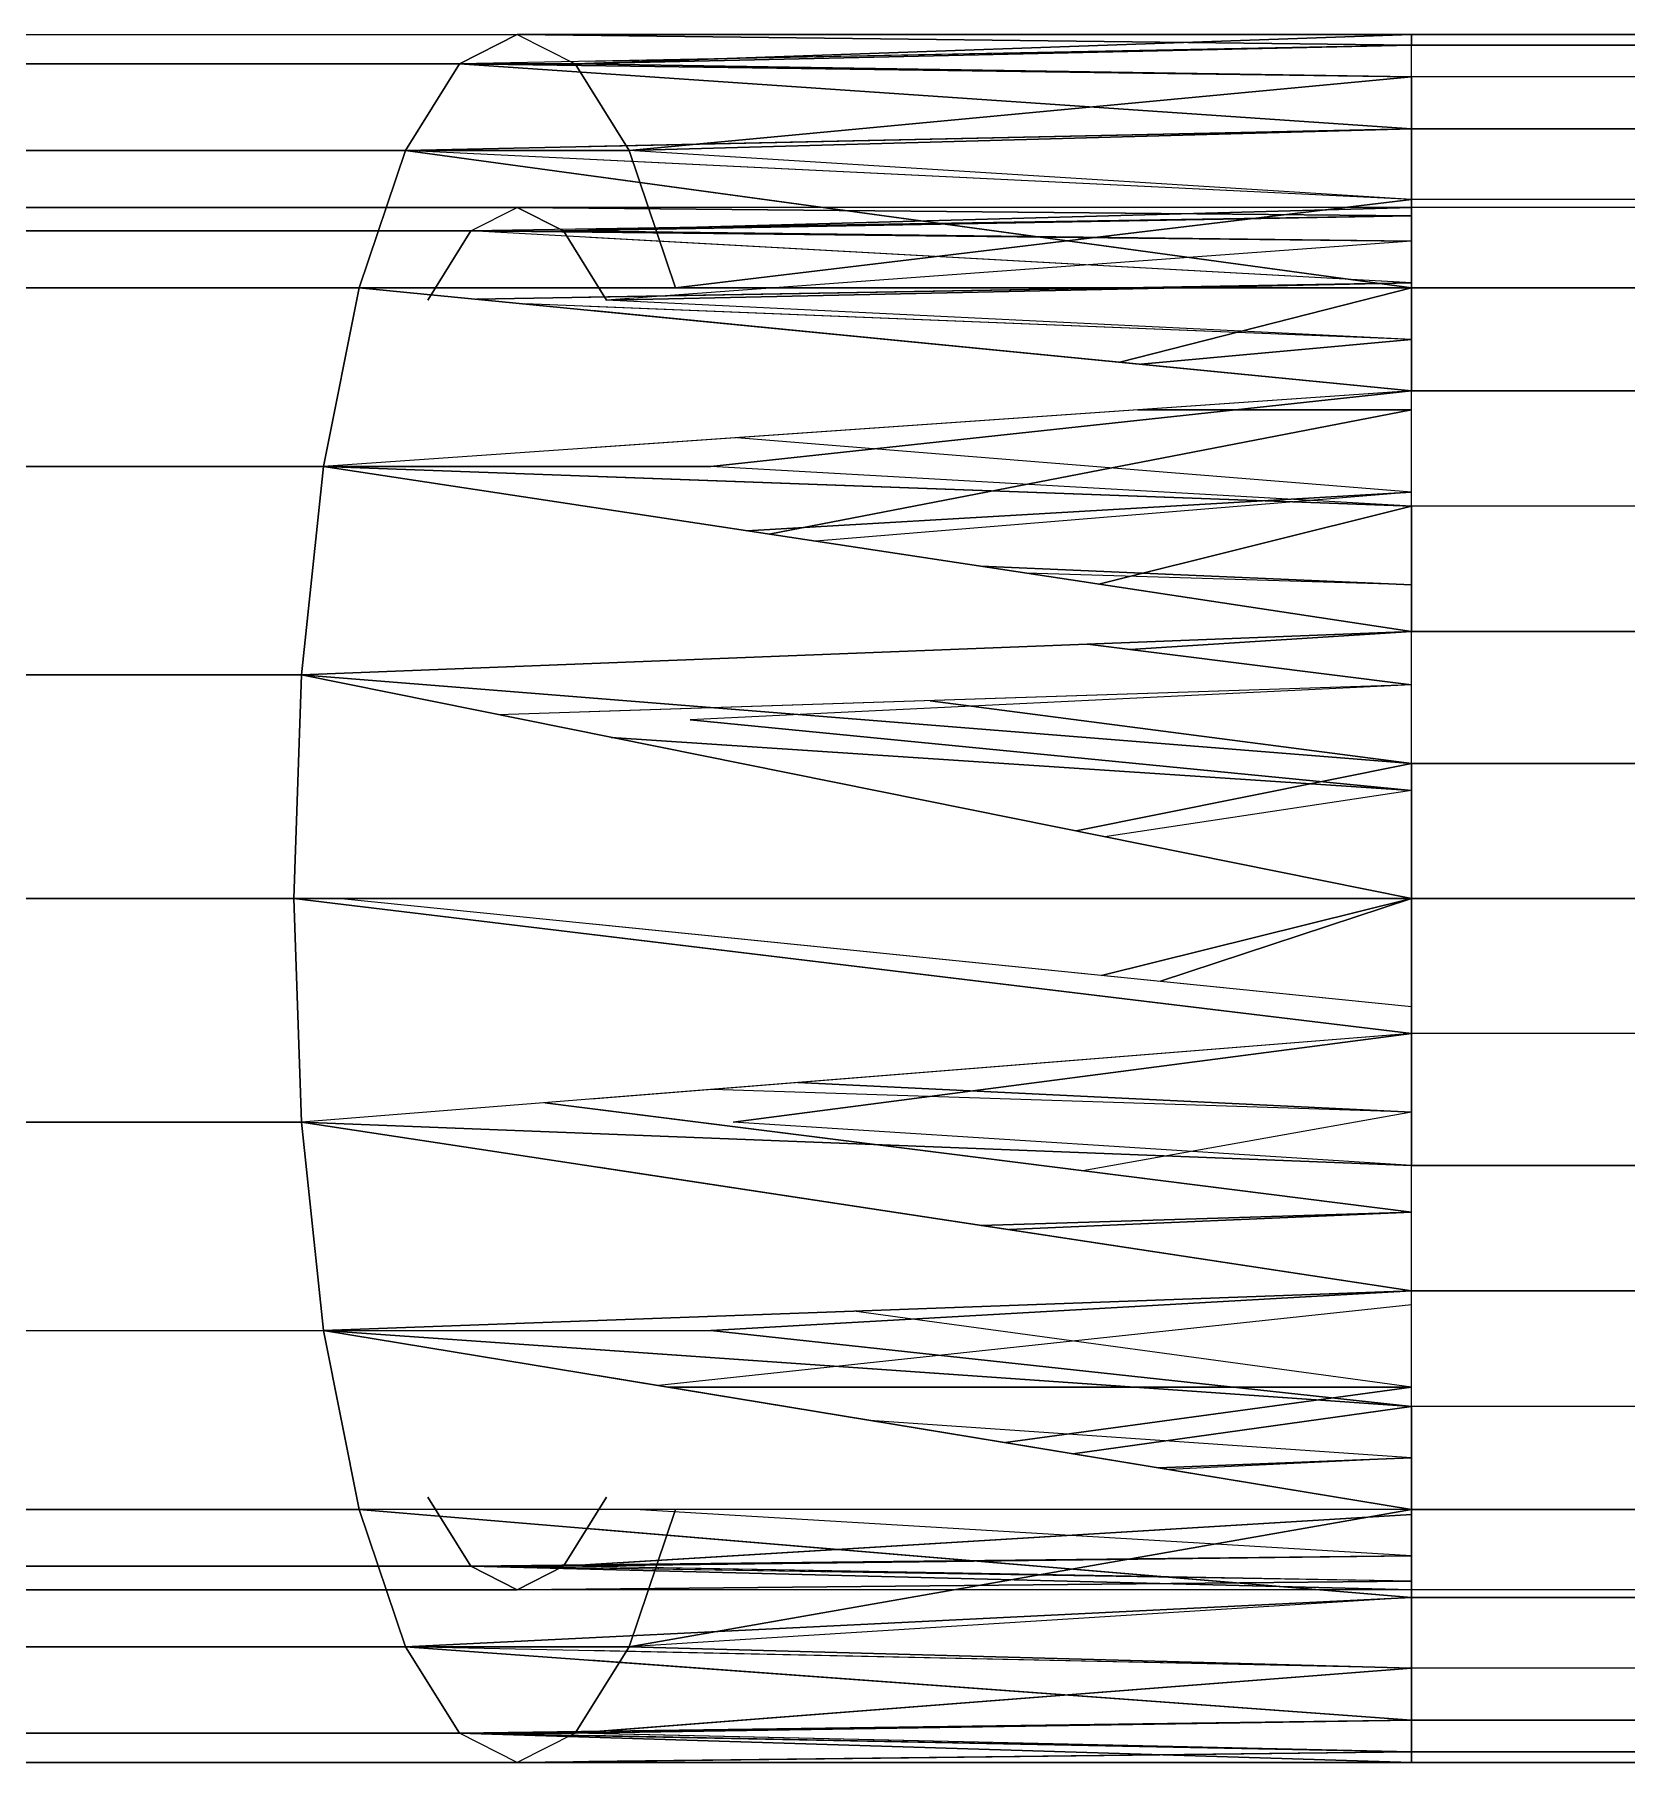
# Model space of a CAD drawing. Header units: centimetres. Extents: x -1762 to 3746, y -261 to 6534.
# Drawn here: x -1390.719 to -1389.798, y 5728.86 to 5729.86 of the extents above; entities that cross this region are included whole.
import ezdxf

# ---------------------------------------------------------------- set-up
doc = ezdxf.new("R2010")
doc.units = ezdxf.units.CM
doc.linetypes.add('Hidden', pattern=[0.714375, 0.47625, -0.238125])
doc.layers.add('A-DETL-HDLN', color=7, linetype='Hidden', lineweight=9)
doc.layers.add('G-IMPT', color=7, linetype='Continuous', lineweight=9, true_color=0x007f7f)

# ---------------------------------------------------------------- blocks, each defined once
blk = doc.blocks.new('EQ-05-007 - EQ-05-007_dwg_Agrupar_314-1548995-Planta bodega almacenamiento congelados')
at = {"layer": 'A-DETL-HDLN'}
for p, q in [((39.75, 99.0002), (55.75, 99.0002)), ((55.75, 99.0002), (56.2676, 99.0002)), ((55.75, 99.0002), (55.75, 98.994)), ((55.75, 99.0002), (56.3011, 98.9832)), ((55.75, 98.994), (56.2676, 99.0002)), ((55.75, 98.994), (55.75, 99.0002)), ((55.75, 98.994), (55.75, 99.0002)), ((56.2341, 98.9832), (56.2676, 99.0002)), ((56.75, 99.0002), (56.2676, 99.0002)), ((56.2676, 99.0002), (56.3011, 98.9832)), ((39.75, 98.994), (55.75, 98.994)), ((55.75, 98.994), (55.75, 98.9757)), ((55.75, 98.994), (56.3011, 98.9832)), ((55.75, 98.994), (56.2341, 98.9832)), ((55.75, 98.9757), (55.75, 98.994)), ((55.75, 98.994), (55.75, 98.9757)), ((55.75, 98.9757), (56.3011, 98.9832)), ((55.75, 98.9457), (56.2341, 98.9832)), ((55.75, 98.9757), (56.2341, 98.9832)), ((56.2029, 98.9332), (56.2341, 98.9832)), ((56.6853, 98.9832), (56.2341, 98.9832)), ((56.8147, 98.9832), (56.3011, 98.9832)), ((56.3011, 98.9832), (56.3323, 98.9332)), ((39.75, 98.9757), (55.75, 98.9757)), ((55.75, 98.9757), (55.75, 98.9457)), ((55.75, 98.9757), (56.3323, 98.9332)), ((39.75, 98.9457), (55.75, 98.9457)), ((55.75, 98.9457), (55.75, 98.9047)), ((55.75, 98.9457), (56.3323, 98.9332)), ((55.75, 98.9457), (56.2029, 98.9332)), ((55.75, 98.9047), (56.3323, 98.9332)), ((55.75, 98.8538), (56.2029, 98.9332)), ((55.75, 98.9047), (56.2029, 98.9332)), ((56.1761, 98.8538), (56.2029, 98.9332)), ((56.625, 98.9332), (56.2029, 98.9332)), ((56.875, 98.9332), (56.3323, 98.9332)), ((56.3323, 98.9332), (56.3591, 98.8538)), ((39.75, 98.9047), (55.75, 98.9047)), ((39.75, 98.9002), (55.75, 98.9002)), ((55.75, 98.9047), (55.75, 98.8538)), ((55.75, 98.9047), (56.3591, 98.8538)), ((55.75, 98.9002), (56.2676, 98.9002)), ((55.75, 98.9002), (56.2944, 98.8866)), ((55.75, 98.8953), (56.2676, 98.9002)), ((56.2408, 98.8866), (56.2676, 98.9002)), ((56.75, 98.9002), (56.2676, 98.9002)), ((56.2676, 98.9002), (56.2944, 98.8866)), ((55.75, 98.8953), (56.2944, 98.8866)), ((55.75, 98.8953), (56.2408, 98.8866)), ((55.75, 98.8806), (56.2944, 98.8866)), ((55.75, 98.8566), (56.2408, 98.8866)), ((55.75, 98.8806), (56.2408, 98.8866)), ((55.75, 98.8806), (56.1998, 98.8538)), ((56.2159, 98.8466), (56.2408, 98.8866)), ((56.6982, 98.8866), (56.2408, 98.8866)), ((56.8018, 98.8866), (56.2944, 98.8866)), ((56.2944, 98.8866), (56.3194, 98.8466)), ((39.75, 98.8538), (55.75, 98.8538)), ((55.75, 98.8538), (55.75, 98.7941)), ((55.75, 98.8538), (56.3591, 98.8538)), ((55.75, 98.8538), (56.3797, 98.7502)), ((56.9268, 98.8538), (56.3591, 98.8538)), ((56.3591, 98.8538), (56.3797, 98.7502)), ((55.75, 98.8238), (55.8903, 98.8307)), ((55.75, 98.8238), (55.8964, 98.8297)), ((55.75, 98.8238), (56.0637, 98.8022)), ((55.75, 98.7941), (55.946, 98.8215)), ((55.75, 98.783), (55.985, 98.8151)), ((39.75, 98.7941), (55.75, 98.7941)), ((55.75, 98.7941), (55.75, 98.7272)), ((55.75, 98.7941), (56.3797, 98.7502)), ((55.75, 98.7941), (56.1556, 98.7502)), ((55.75, 98.783), (56.18, 98.783)), ((55.75, 98.783), (56.0729, 98.739)), ((55.75, 98.783), (56.18, 98.783)), ((55.75, 98.7353), (56.1857, 98.7821)), ((55.75, 98.7272), (56.3797, 98.7502)), ((55.75, 98.7272), (56.1556, 98.7502)), ((56.3797, 98.7502), (56.1556, 98.7502)), ((56.9665, 98.7502), (56.3797, 98.7502)), ((56.3797, 98.7502), (56.3926, 98.6296)), ((39.75, 98.7272), (55.75, 98.7272)), ((55.75, 98.7272), (55.75, 98.6547)), ((55.75, 98.7272), (56.3926, 98.6296)), ((55.75, 98.6818), (55.983, 98.6918)), ((55.75, 98.6818), (55.9992, 98.6894)), ((55.75, 98.6818), (56.2517, 98.6184)), ((39.75, 98.6547), (55.75, 98.6547)), ((55.75, 98.6238), (55.9402, 98.6578)), ((55.75, 98.6547), (55.75, 98.5784)), ((55.75, 98.6547), (56.3926, 98.6296)), ((55.75, 98.6547), (56.1426, 98.6296)), ((55.75, 98.5784), (56.3926, 98.6296)), ((55.75, 98.5784), (56.1426, 98.6296)), ((55.75, 98.6238), (56.1547, 98.6107)), ((55.75, 98.6238), (56.1053, 98.6067)), ((56.9915, 98.6296), (56.3926, 98.6296)), ((56.3926, 98.6296), (56.397, 98.5002)), ((39.75, 98.5784), (55.75, 98.5784)), ((55.75, 98.5784), (55.75, 98.5002)), ((55.75, 98.5784), (56.397, 98.5002)), ((55.75, 98.5628), (56.3712, 98.5002)), ((55.75, 98.5002), (55.8954, 98.5481)), ((55.75, 98.5002), (55.9295, 98.5447)), ((39.75, 98.5002), (55.75, 98.5002)), ((55.75, 98.5002), (55.75, 98.422)), ((55.75, 98.5002), (56.397, 98.5002)), ((55.75, 98.5002), (56.3926, 98.3708)), ((56.397, 98.5002), (56.3926, 98.3708)), ((57, 98.5002), (56.397, 98.5002)), ((55.75, 98.4376), (55.9275, 98.4645)), ((55.75, 98.422), (55.9442, 98.4611)), ((55.75, 98.4376), (56.2133, 98.4069)), ((55.75, 98.4376), (56.1676, 98.3967)), ((39.75, 98.422), (55.75, 98.422)), ((55.75, 98.422), (55.75, 98.3457)), ((55.75, 98.422), (56.3926, 98.3708)), ((55.75, 98.422), (56.0287, 98.3857)), ((55.75, 98.3766), (56.1676, 98.3967)), ((55.75, 98.3766), (56.2785, 98.3938)), ((55.75, 98.3766), (55.9375, 98.353)), ((55.75, 98.3457), (56.3926, 98.3708)), ((56.3926, 98.3708), (56.3797, 98.2502)), ((56.3926, 98.3708), (56.9915, 98.3708)), ((55.75, 98.3457), (55.9129, 98.3561)), ((39.75, 98.3457), (55.75, 98.3457)), ((55.75, 98.3457), (55.75, 98.2732)), ((55.75, 98.3457), (56.3797, 98.2502)), ((55.75, 98.3186), (55.9732, 98.3118)), ((55.75, 98.3186), (55.9993, 98.3079)), ((55.75, 98.2732), (55.9311, 98.3182)), ((55.75, 98.2651), (56.0949, 98.2934)), ((55.75, 98.2174), (56.1218, 98.2893)), ((55.75, 98.2651), (56.1348, 98.2873)), ((39.75, 98.2732), (55.75, 98.2732)), ((55.75, 98.2732), (55.75, 98.2063)), ((55.75, 98.2732), (56.3797, 98.2502)), ((55.75, 98.2732), (56.1556, 98.2502)), ((55.75, 98.2651), (56.1406, 98.2335)), ((55.75, 98.2063), (56.3797, 98.2502)), ((55.75, 98.2063), (56.1556, 98.2502)), ((56.3797, 98.2502), (56.1556, 98.2502)), ((56.3797, 98.2502), (56.3591, 98.1467)), ((56.9665, 98.2502), (56.3797, 98.2502)), ((55.75, 98.2174), (55.9085, 98.2174)), ((55.75, 98.2174), (55.9085, 98.2174)), ((39.75, 98.2063), (55.75, 98.2063)), ((55.75, 98.2063), (55.75, 98.1467)), ((55.75, 98.2063), (56.3591, 98.1467)), ((55.75, 98.1766), (55.9067, 98.191)), ((55.75, 98.1467), (55.9189, 98.1898)), ((55.75, 98.1766), (56.2632, 98.156)), ((55.75, 98.1766), (56.2159, 98.1538)), ((55.75, 98.1198), (56.2159, 98.1538)), ((55.75, 98.1438), (56.2159, 98.1538)), ((55.75, 98.1438), (56.2913, 98.1533)), ((56.2408, 98.1138), (56.2159, 98.1538)), ((56.3194, 98.1538), (56.2944, 98.1138)), ((39.75, 98.1467), (55.75, 98.1467)), ((55.75, 98.1467), (55.75, 98.0957)), ((55.75, 98.1467), (56.3591, 98.1467)), ((55.75, 98.1467), (56.3323, 98.0672)), ((55.75, 98.0957), (56.1761, 98.1467)), ((55.75, 98.1467), (56.1761, 98.1467)), ((55.75, 98.1438), (56.2944, 98.1138)), ((56.2029, 98.0672), (56.1761, 98.1467)), ((56.3591, 98.1467), (56.1761, 98.1467)), ((56.3591, 98.1467), (56.3323, 98.0672)), ((56.9268, 98.1467), (56.3591, 98.1467)), ((55.75, 98.1198), (56.2944, 98.1138)), ((55.75, 98.1198), (56.2408, 98.1138)), ((55.75, 98.1051), (56.2944, 98.1138)), ((55.75, 98.1051), (56.2408, 98.1138)), ((55.75, 98.1002), (56.2408, 98.1138)), ((56.2676, 98.1002), (56.2408, 98.1138)), ((56.6982, 98.1138), (56.2408, 98.1138)), ((56.2944, 98.1138), (56.2676, 98.1002)), ((56.8018, 98.1138), (56.2944, 98.1138)), ((39.75, 98.1002), (55.75, 98.1002)), ((55.75, 98.1051), (56.2676, 98.1002)), ((55.75, 98.1002), (56.2676, 98.1002)), ((56.75, 98.1002), (56.2676, 98.1002)), ((39.75, 98.0957), (55.75, 98.0957)), ((55.75, 98.0957), (55.75, 98.0547)), ((55.75, 98.0957), (56.3323, 98.0672)), ((55.75, 98.0957), (56.2029, 98.0672)), ((55.75, 98.0547), (56.3323, 98.0672)), ((55.75, 98.0247), (56.2029, 98.0672)), ((55.75, 98.0547), (56.2029, 98.0672)), ((56.2341, 98.0172), (56.2029, 98.0672)), ((56.625, 98.0672), (56.2029, 98.0672)), ((56.3323, 98.0672), (56.3011, 98.0172)), ((56.875, 98.0672), (56.3323, 98.0672)), ((39.75, 98.0547), (55.75, 98.0547)), ((55.75, 98.0547), (55.75, 98.0247)), ((55.75, 98.0547), (56.3011, 98.0172)), ((39.75, 98.0247), (55.75, 98.0247)), ((55.75, 98.0247), (55.75, 98.0064)), ((55.75, 98.0247), (56.3011, 98.0172)), ((55.75, 98.0247), (56.2341, 98.0172)), ((55.75, 98.0247), (55.75, 98.0064)), ((55.75, 98.0247), (55.75, 98.0064)), ((55.75, 98.0064), (56.3011, 98.0172)), ((55.75, 98.0064), (56.2341, 98.0172)), ((55.75, 98.0002), (56.2341, 98.0172)), ((56.2676, 98.0002), (56.2341, 98.0172)), ((56.6853, 98.0172), (56.2341, 98.0172)), ((56.3011, 98.0172), (56.2676, 98.0002)), ((56.8147, 98.0172), (56.3011, 98.0172)), ((39.75, 98.0064), (55.75, 98.0064)), ((39.75, 98.0002), (55.75, 98.0002)), ((55.75, 98.0064), (55.75, 98.0002)), ((55.75, 98.0064), (56.2676, 98.0002)), ((55.75, 98.0002), (56.2676, 98.0002)), ((56.75, 98.0002), (56.2676, 98.0002))]:
    blk.add_line(p, q, dxfattribs=at)
at = {"layer": 'A-DETL-HDLN', "flags": 128}
blk.add_lwpolyline([(55.75, 98.0002), (55.75, 98.0064)], close=True, dxfattribs=at)
at = {"layer": 'G-IMPT'}
for p, q in [((39.75, 99.0002), (55.75, 99.0002)), ((55.75, 99.0002), (56.2676, 99.0002)), ((55.75, 99.0002), (55.75, 98.994)), ((55.75, 99.0002), (56.3011, 98.9832)), ((55.75, 98.994), (56.2676, 99.0002)), ((56.2341, 98.9832), (56.2676, 99.0002)), ((56.75, 99.0002), (56.2676, 99.0002)), ((56.2676, 99.0002), (56.3011, 98.9832)), ((39.75, 98.994), (55.75, 98.994)), ((55.75, 98.994), (55.75, 98.9757)), ((55.75, 98.994), (56.3011, 98.9832)), ((55.75, 98.994), (56.2341, 98.9832)), ((55.75, 98.9757), (56.3011, 98.9832)), ((55.75, 98.9457), (56.2341, 98.9832)), ((55.75, 98.9757), (56.2341, 98.9832)), ((56.2029, 98.9332), (56.2341, 98.9832)), ((56.6853, 98.9832), (56.2341, 98.9832)), ((56.8147, 98.9832), (56.3011, 98.9832)), ((56.3011, 98.9832), (56.3323, 98.9332)), ((39.75, 98.9757), (55.75, 98.9757)), ((55.75, 98.9757), (55.75, 98.9457)), ((55.75, 98.9757), (56.3323, 98.9332)), ((39.75, 98.9457), (55.75, 98.9457)), ((55.75, 98.9457), (55.75, 98.9047)), ((55.75, 98.9457), (56.3323, 98.9332)), ((55.75, 98.9457), (56.2029, 98.9332)), ((55.75, 98.9047), (56.3323, 98.9332)), ((55.75, 98.8538), (56.2029, 98.9332)), ((55.75, 98.9047), (56.2029, 98.9332)), ((56.1761, 98.8538), (56.2029, 98.9332)), ((56.625, 98.9332), (56.2029, 98.9332)), ((56.875, 98.9332), (56.3323, 98.9332)), ((56.3323, 98.9332), (56.3591, 98.8538)), ((39.75, 98.9047), (55.75, 98.9047)), ((39.75, 98.9002), (55.75, 98.9002)), ((55.75, 98.9047), (55.75, 98.8538)), ((55.75, 98.9047), (56.3591, 98.8538)), ((55.75, 98.9002), (56.2676, 98.9002)), ((55.75, 98.9002), (56.2944, 98.8866)), ((55.75, 98.8953), (56.2676, 98.9002)), ((56.2408, 98.8866), (56.2676, 98.9002)), ((56.75, 98.9002), (56.2676, 98.9002)), ((56.2676, 98.9002), (56.2944, 98.8866)), ((55.75, 98.8953), (56.2944, 98.8866)), ((55.75, 98.8953), (56.2408, 98.8866)), ((55.75, 98.8953), (56.2408, 98.8866)), ((55.75, 98.8953), (56.2944, 98.8866)), ((55.75, 98.8806), (56.2944, 98.8866)), ((55.75, 98.8566), (56.2408, 98.8866)), ((55.75, 98.8806), (56.2408, 98.8866)), ((55.75, 98.8806), (56.1998, 98.8538)), ((55.75, 98.8806), (56.1998, 98.8538)), ((56.2159, 98.8466), (56.2408, 98.8866)), ((56.6982, 98.8866), (56.2408, 98.8866)), ((56.8018, 98.8866), (56.2944, 98.8866)), ((56.2944, 98.8866), (56.3194, 98.8466)), ((39.75, 98.8538), (55.75, 98.8538)), ((55.75, 98.8538), (55.75, 98.7941)), ((55.75, 98.8538), (56.3591, 98.8538)), ((55.75, 98.8538), (56.3797, 98.7502)), ((56.9268, 98.8538), (56.3591, 98.8538)), ((56.3591, 98.8538), (56.3797, 98.7502)), ((55.75, 98.8238), (55.8903, 98.8307)), ((55.75, 98.8238), (55.8903, 98.8307)), ((55.75, 98.8238), (55.8903, 98.8307)), ((55.75, 98.8238), (55.8964, 98.8297)), ((55.75, 98.8238), (55.8964, 98.8297)), ((55.75, 98.8238), (56.0637, 98.8022)), ((55.75, 98.8238), (56.0637, 98.8022)), ((55.75, 98.7941), (55.946, 98.8215)), ((55.75, 98.783), (55.985, 98.8151)), ((55.985, 98.8151), (55.75, 98.783)), ((39.75, 98.7941), (55.75, 98.7941)), ((55.75, 98.7941), (55.75, 98.7272)), ((55.75, 98.7941), (56.3797, 98.7502)), ((55.75, 98.7941), (56.1556, 98.7502)), ((56.1556, 98.7502), (55.75, 98.7941)), ((55.75, 98.783), (56.18, 98.783)), ((55.75, 98.783), (56.0729, 98.739)), ((55.75, 98.783), (56.18, 98.783)), ((56.18, 98.783), (55.75, 98.783)), ((56.18, 98.783), (55.75, 98.783)), ((55.75, 98.783), (56.0729, 98.739)), ((55.75, 98.7353), (56.1857, 98.7821)), ((55.75, 98.7353), (56.1857, 98.7821)), ((55.75, 98.7353), (56.1857, 98.7821)), ((55.75, 98.7272), (56.3797, 98.7502)), ((55.75, 98.7272), (56.1556, 98.7502)), ((56.3797, 98.7502), (56.1556, 98.7502)), ((56.3797, 98.7502), (56.1556, 98.7502)), ((56.9665, 98.7502), (56.3797, 98.7502)), ((56.3797, 98.7502), (56.3926, 98.6296)), ((39.75, 98.7272), (55.75, 98.7272)), ((55.75, 98.7272), (55.75, 98.6547)), ((55.75, 98.7272), (56.3926, 98.6296)), ((55.75, 98.6818), (55.983, 98.6918)), ((55.75, 98.6818), (55.9992, 98.6894)), ((55.9992, 98.6894), (55.75, 98.6818)), ((55.75, 98.6818), (56.2517, 98.6184)), ((56.2517, 98.6184), (55.75, 98.6818)), ((39.75, 98.6547), (55.75, 98.6547)), ((55.75, 98.6238), (55.9402, 98.6578)), ((55.75, 98.6238), (55.9402, 98.6578)), ((55.75, 98.6547), (55.75, 98.5784)), ((55.75, 98.6547), (56.3926, 98.6296)), ((55.75, 98.6547), (56.1426, 98.6296)), ((55.75, 98.6547), (56.1426, 98.6296)), ((55.75, 98.5784), (56.3926, 98.6296)), ((55.75, 98.5784), (56.1426, 98.6296)), ((55.75, 98.5784), (56.1426, 98.6296)), ((55.75, 98.6238), (56.1547, 98.6107)), ((55.75, 98.6238), (56.1053, 98.6067)), ((55.75, 98.6238), (56.1547, 98.6107)), ((55.75, 98.6238), (56.1547, 98.6107)), ((55.75, 98.6238), (56.1053, 98.6067)), ((56.9915, 98.6296), (56.3926, 98.6296)), ((56.3926, 98.6296), (56.397, 98.5002)), ((56.397, 98.5002), (56.3926, 98.6296)), ((56.3926, 98.6296), (56.397, 98.5002)), ((39.75, 98.5784), (55.75, 98.5784)), ((55.75, 98.5784), (55.75, 98.5002)), ((55.75, 98.5784), (56.397, 98.5002)), ((55.75, 98.5628), (56.3712, 98.5002)), ((55.75, 98.5628), (56.3712, 98.5002)), ((55.75, 98.5628), (56.3712, 98.5002)), ((55.75, 98.5002), (55.8954, 98.5481)), ((55.8954, 98.5481), (55.75, 98.5002)), ((55.8954, 98.5481), (55.75, 98.5002)), ((55.75, 98.5002), (55.9295, 98.5447)), ((55.9295, 98.5447), (55.75, 98.5002)), ((55.9295, 98.5447), (55.75, 98.5002)), ((39.75, 98.5002), (55.75, 98.5002)), ((55.75, 98.5002), (55.75, 98.422)), ((55.75, 98.5002), (56.397, 98.5002)), ((55.75, 98.5002), (56.3926, 98.3708)), ((56.397, 98.5002), (56.3926, 98.3708)), ((57, 98.5002), (56.397, 98.5002)), ((55.75, 98.4376), (55.9275, 98.4645)), ((55.75, 98.4376), (55.9275, 98.4645)), ((55.75, 98.422), (55.9442, 98.4611)), ((55.75, 98.4376), (56.2133, 98.4069)), ((55.75, 98.4376), (56.1676, 98.3967)), ((56.2133, 98.4069), (55.75, 98.4376)), ((56.2133, 98.4069), (55.75, 98.4376)), ((56.1676, 98.3967), (55.75, 98.4376)), ((39.75, 98.422), (55.75, 98.422)), ((55.75, 98.422), (55.75, 98.3457)), ((55.75, 98.422), (56.3926, 98.3708)), ((55.75, 98.422), (56.0287, 98.3857)), ((56.0286, 98.3857), (55.75, 98.422)), ((56.0286, 98.3857), (55.75, 98.422)), ((55.75, 98.3766), (56.1676, 98.3967)), ((55.75, 98.3766), (56.1676, 98.3967)), ((55.75, 98.3766), (56.2785, 98.3938)), ((55.75, 98.3766), (56.2785, 98.3938)), ((55.75, 98.3766), (55.9375, 98.353)), ((55.9375, 98.353), (55.75, 98.3766)), ((55.75, 98.3457), (56.3926, 98.3708)), ((56.3926, 98.3708), (56.3797, 98.2502)), ((56.3926, 98.3708), (56.9915, 98.3708)), ((56.9915, 98.3708), (56.3926, 98.3708)), ((55.75, 98.3457), (55.9129, 98.3561)), ((55.9129, 98.3561), (55.75, 98.3457)), ((55.75, 98.3457), (55.9129, 98.3561)), ((39.75, 98.3457), (55.75, 98.3457)), ((55.75, 98.3457), (55.75, 98.2732)), ((55.75, 98.3457), (56.3797, 98.2502)), ((55.75, 98.3186), (55.9732, 98.3118)), ((55.75, 98.3186), (55.9993, 98.3079)), ((55.75, 98.3186), (55.9732, 98.3118)), ((55.75, 98.3186), (55.9732, 98.3118)), ((55.9993, 98.3079), (55.75, 98.3186)), ((55.75, 98.3186), (55.9993, 98.3079)), ((55.75, 98.2732), (55.9311, 98.3182)), ((55.75, 98.2732), (55.9311, 98.3182)), ((55.75, 98.2651), (56.0949, 98.2934)), ((55.75, 98.2651), (56.0949, 98.2934)), ((55.75, 98.2651), (56.0949, 98.2934)), ((55.75, 98.2174), (56.1218, 98.2893)), ((56.1218, 98.2893), (55.75, 98.2174)), ((55.75, 98.2651), (56.1348, 98.2873)), ((56.1348, 98.2873), (55.75, 98.2651)), ((39.75, 98.2732), (55.75, 98.2732)), ((55.75, 98.2732), (55.75, 98.2063)), ((55.75, 98.2732), (56.3797, 98.2502)), ((55.75, 98.2732), (56.1556, 98.2502)), ((55.75, 98.2651), (56.1406, 98.2335)), ((55.75, 98.2651), (56.1406, 98.2335)), ((55.75, 98.2063), (56.3797, 98.2502)), ((55.75, 98.2063), (56.1556, 98.2502)), ((56.1556, 98.2502), (55.75, 98.2063)), ((56.3797, 98.2502), (56.1556, 98.2502)), ((56.3797, 98.2502), (56.1556, 98.2502)), ((56.1556, 98.2502), (56.3797, 98.2502)), ((56.3797, 98.2502), (56.3591, 98.1467)), ((56.9665, 98.2502), (56.3797, 98.2502)), ((55.75, 98.2174), (55.9085, 98.2174)), ((55.75, 98.2174), (55.9085, 98.2174)), ((55.75, 98.2174), (55.9085, 98.2174)), ((55.9085, 98.2174), (55.75, 98.2174)), ((55.75, 98.2174), (55.9085, 98.2174)), ((39.75, 98.2063), (55.75, 98.2063)), ((55.75, 98.2063), (55.75, 98.1467)), ((55.75, 98.2063), (56.3591, 98.1467)), ((55.75, 98.1766), (55.9067, 98.191)), ((55.9067, 98.191), (55.75, 98.1766)), ((55.75, 98.1467), (55.9189, 98.1898)), ((55.75, 98.1467), (55.9189, 98.1898)), ((55.75, 98.1766), (56.2632, 98.156)), ((55.75, 98.1766), (56.2159, 98.1538)), ((55.75, 98.1766), (56.2159, 98.1538)), ((55.75, 98.1766), (56.2633, 98.156)), ((55.75, 98.1766), (56.2633, 98.156)), ((55.75, 98.1198), (56.2159, 98.1538)), ((55.75, 98.1438), (56.2159, 98.1538)), ((56.2159, 98.1538), (55.75, 98.1438)), ((55.75, 98.1438), (56.2913, 98.1533)), ((56.2913, 98.1533), (55.75, 98.1438)), ((56.2408, 98.1138), (56.2159, 98.1538)), ((56.3194, 98.1538), (56.2944, 98.1138)), ((39.75, 98.1467), (55.75, 98.1467)), ((55.75, 98.1467), (55.75, 98.0957)), ((55.75, 98.1467), (56.3591, 98.1467)), ((55.75, 98.1467), (56.3323, 98.0672)), ((55.75, 98.0957), (56.1761, 98.1467)), ((55.75, 98.1467), (56.1761, 98.1467)), ((55.75, 98.1438), (56.2944, 98.1138)), ((56.2029, 98.0672), (56.1761, 98.1467)), ((56.3591, 98.1467), (56.1761, 98.1467)), ((56.1761, 98.1467), (56.3591, 98.1467)), ((56.3591, 98.1467), (56.3323, 98.0672)), ((56.9268, 98.1467), (56.3591, 98.1467)), ((55.75, 98.1198), (56.2944, 98.1138)), ((55.75, 98.1198), (56.2408, 98.1138)), ((55.75, 98.1051), (56.2944, 98.1138)), ((55.75, 98.1051), (56.2408, 98.1138)), ((55.75, 98.1002), (56.2408, 98.1138)), ((56.2408, 98.1138), (55.75, 98.1051)), ((56.2676, 98.1002), (56.2408, 98.1138)), ((56.6982, 98.1138), (56.2408, 98.1138)), ((56.2944, 98.1138), (56.2676, 98.1002)), ((56.8018, 98.1138), (56.2944, 98.1138)), ((39.75, 98.1002), (55.75, 98.1002)), ((55.75, 98.1051), (56.2676, 98.1002)), ((55.75, 98.1002), (56.2676, 98.1002)), ((56.75, 98.1002), (56.2676, 98.1002)), ((39.75, 98.0957), (55.75, 98.0957)), ((55.75, 98.0957), (55.75, 98.0547)), ((55.75, 98.0957), (56.3323, 98.0672)), ((55.75, 98.0957), (56.2029, 98.0672)), ((55.75, 98.0547), (56.3323, 98.0672)), ((55.75, 98.0247), (56.2029, 98.0672)), ((55.75, 98.0547), (56.2029, 98.0672)), ((56.2341, 98.0172), (56.2029, 98.0672)), ((56.625, 98.0672), (56.2029, 98.0672)), ((56.3323, 98.0672), (56.3011, 98.0172)), ((56.875, 98.0672), (56.3323, 98.0672)), ((39.75, 98.0547), (55.75, 98.0547)), ((55.75, 98.0547), (55.75, 98.0247)), ((55.75, 98.0547), (56.3011, 98.0172)), ((39.75, 98.0247), (55.75, 98.0247)), ((55.75, 98.0247), (55.75, 98.0064)), ((55.75, 98.0247), (56.3011, 98.0172)), ((55.75, 98.0247), (56.2341, 98.0172)), ((55.75, 98.0064), (56.3011, 98.0172)), ((55.75, 98.0064), (56.2341, 98.0172)), ((55.75, 98.0002), (56.2341, 98.0172)), ((56.2676, 98.0002), (56.2341, 98.0172)), ((56.6853, 98.0172), (56.2341, 98.0172)), ((56.3011, 98.0172), (56.2676, 98.0002)), ((56.8147, 98.0172), (56.3011, 98.0172)), ((39.75, 98.0064), (55.75, 98.0064)), ((39.75, 98.0002), (55.75, 98.0002)), ((55.75, 98.0002), (39.75, 98.0002)), ((55.75, 98.0064), (55.75, 98.0002)), ((55.75, 98.0064), (56.2676, 98.0002)), ((55.75, 98.0002), (56.2676, 98.0002)), ((56.75, 98.0002), (56.2676, 98.0002))]:
    blk.add_line(p, q, dxfattribs=at)
at = {"layer": 'G-IMPT', "flags": 128}
for points in [[(55.75, 98.7941), (55.75, 98.7272), (39.75, 98.7272), (39.75, 98.6547), (39.1074, 98.6296), (39.75, 98.7272), (39.1203, 98.7502), (39.1409, 98.8538), (38.5732, 98.8538), (38.625, 98.9332), (38.159, 98.9332), (38.2443, 98.9832), (37.9059, 98.9832), (38.0179, 99.0002), (37.8181, 99.0002), (37.6931, 98.9832), (37.9059, 98.9832), (37.8014, 98.9332), (38.159, 98.9332), (38.0858, 98.8538), (38.5732, 98.8538), (38.5335, 98.7502)], [(37.8282, 98.994), (37.9045, 98.9757), (37.977, 98.9457), (37.9431, 98.9832), (37.977, 98.9457), (38.0596, 98.9332), (37.9431, 98.9832), (37.8181, 99.0002), (38.0179, 99.0002), (37.9059, 98.9832), (38.2443, 98.9832), (38.159, 98.9332), (38.625, 98.9332), (38.5732, 98.8538), (39.1409, 98.8538), (39.75, 98.7941), (39.1409, 98.8538), (39.1203, 98.7502), (39.75, 98.7941), (55.75, 98.7941), (55.75, 98.8538), (55.75, 98.9047)], [(56.3591, 98.8538), (56.3323, 98.9332), (56.3011, 98.9832), (55.75, 98.9757), (56.3323, 98.9332), (55.75, 98.9757), (55.75, 98.9457), (55.75, 98.9047), (39.75, 98.9047)], [(39.75, 98.9457), (55.75, 98.9457), (55.75, 98.9757), (56.3011, 98.9832), (55.75, 98.994), (55.75, 99.0002), (56.3011, 98.9832), (55.75, 99.0002), (56.2676, 99.0002), (56.3011, 98.9832), (55.75, 98.994), (55.75, 98.9757), (39.75, 98.9757)], [(39.75, 98.9457), (55.75, 98.9457), (56.3323, 98.9332), (56.875, 98.9332), (56.9268, 98.8538)], [(39.75, 98.9757), (55.75, 98.9757), (55.75, 98.994), (39.75, 98.994)], [(39.75, 99.0002), (55.75, 99.0002), (39.75, 99.0002)], [(39.75, 99.0002), (39.75, 98.994), (39.1989, 98.9832), (39.75, 98.9757), (39.75, 98.994), (55.75, 98.994), (55.75, 99.0002)], [(55.75, 98.994), (56.2341, 98.9832), (56.2676, 99.0002), (55.75, 98.994), (56.2676, 99.0002), (55.75, 99.0002)], [(55.75, 98.9457), (56.2341, 98.9832), (55.75, 98.9457), (56.2029, 98.9332), (56.2341, 98.9832), (56.2676, 99.0002), (56.75, 99.0002), (56.8147, 98.9832), (57.2557, 98.9832), (57.341, 98.9332), (57.6986, 98.9332), (57.7882, 98.8538), (58.0234, 98.8538), (58.1036, 98.8538), (58.0439, 98.9047), (57.9233, 98.9332), (58.0234, 98.8538), (58.1036, 98.8538), (57.9233, 98.9332), (58.1036, 98.8538), (58.0439, 98.9047)], [(55.75, 98.9757), (56.2341, 98.9832), (56.6853, 98.9832)], [(56.75, 99.0002), (56.2676, 99.0002), (56.3011, 98.9832), (56.8147, 98.9832)], [(57.75, 99.0002), (57.8282, 98.994), (57.9045, 98.9757), (57.977, 98.9457), (57.9233, 98.9332), (57.9045, 98.9757), (57.9233, 98.9332), (57.8069, 98.9832), (57.5941, 98.9832), (57.4821, 99.0002), (57.1642, 99.0002), (57.0727, 98.9832), (56.6853, 98.9832), (56.625, 98.9332), (56.2029, 98.9332), (56.1761, 98.8538)], [(58.0439, 98.9047), (57.9233, 98.9332), (57.6986, 98.9332), (57.5941, 98.9832), (57.2557, 98.9832), (57.1642, 99.0002), (56.75, 99.0002), (56.6853, 98.9832), (56.2341, 98.9832), (56.2029, 98.9332), (56.625, 98.9332), (56.6853, 98.9832), (57.0727, 98.9832), (57.1642, 99.0002), (57.4821, 99.0002), (57.5941, 98.9832), (57.8069, 98.9832), (57.9233, 98.9332), (57.977, 98.9457)], [(55.75, 98.994), (56.2341, 98.9832), (55.75, 98.9757)], [(56.3926, 98.6296), (56.3797, 98.7502), (55.75, 98.7272), (56.3926, 98.6296), (55.75, 98.7272), (55.75, 98.6547), (39.75, 98.6547), (39.75, 98.5784), (39.1074, 98.6296), (38.5085, 98.6296), (38.5335, 98.7502), (38.0296, 98.7502), (38.0858, 98.8538), (37.7118, 98.8538), (37.8014, 98.9332), (37.5767, 98.9332), (37.6931, 98.9832), (37.9059, 98.9832), (37.8014, 98.9332), (38.159, 98.9332), (38.0858, 98.8538), (38.5732, 98.8538), (38.5335, 98.7502)], [(56.9268, 98.8538), (56.875, 98.9332), (56.8147, 98.9832), (56.3011, 98.9832), (56.3323, 98.9332), (56.875, 98.9332), (57.341, 98.9332), (57.4142, 98.8538), (57.7882, 98.8538), (57.8571, 98.7502), (58.1001, 98.7502), (58.1484, 98.6296), (58.2255, 98.6547), (58.1955, 98.7272)], [(55.75, 98.8538), (56.3591, 98.8538), (55.75, 98.9047), (56.3591, 98.8538), (56.3323, 98.9332), (55.75, 98.9047), (55.75, 98.9457)], [(55.75, 98.9047), (56.2029, 98.9332), (55.75, 98.9457)], [(55.75, 98.9457), (56.3323, 98.9332), (55.75, 98.9047)], [(39.75, 98.9047), (39.75, 98.8538), (39.1677, 98.9332), (39.75, 98.8538), (39.1409, 98.8538), (39.1677, 98.9332), (39.75, 98.9047), (55.75, 98.9047), (55.75, 98.8538)], [(55.75, 98.9047), (56.2029, 98.9332), (55.75, 98.8538)], [(56.1761, 98.8538), (56.2029, 98.9332), (55.75, 98.8538)], [(57.4672, 98.783), (57.4086, 98.783), (57.5149, 98.8238), (57.4887, 98.8466), (57.5819, 98.8866), (57.5684, 98.8566), (57.6264, 98.8806), (57.5819, 98.8866), (57.3924, 98.8866), (57.4821, 98.9002), (57.1642, 98.9002), (57.091, 98.8866), (56.6982, 98.8866), (56.75, 98.9002), (56.2676, 98.9002), (56.2408, 98.8866), (56.2676, 98.9002), (55.75, 98.8953)], [(55.75, 98.9002), (56.2676, 98.9002), (55.75, 98.8953), (56.2408, 98.8866), (55.75, 98.8806), (56.2408, 98.8866), (55.75, 98.8566)], [(56.2944, 98.8866), (55.75, 98.9002), (56.2676, 98.9002), (56.75, 98.9002), (56.8018, 98.8866), (57.2374, 98.8866), (57.1642, 98.9002), (57.4821, 98.9002), (57.5717, 98.8866), (57.7819, 98.8866), (57.8736, 98.8806), (57.8126, 98.8953), (57.7819, 98.8866), (57.6819, 98.9002), (57.4821, 98.9002), (57.5717, 98.8866), (57.2374, 98.8866), (57.1642, 98.9002), (56.75, 98.9002), (56.8018, 98.8866), (56.2944, 98.8866), (56.2676, 98.9002), (56.2944, 98.8866), (55.75, 98.8806)], [(55.75, 98.8953), (56.2944, 98.8866), (55.75, 98.9002)], [(56.2408, 98.8866), (56.6982, 98.8866)], [(56.85, 98.8466), (56.8018, 98.8866), (56.2944, 98.8866), (55.75, 98.8806), (56.1998, 98.8538)], [(56.65, 98.8466), (56.6982, 98.8866), (56.2408, 98.8866), (56.2159, 98.8466), (56.2408, 98.8866), (55.75, 98.8566)], [(38.5335, 98.7502), (39.1203, 98.7502), (39.1074, 98.6296), (39.75, 98.6547), (39.75, 98.7272), (55.75, 98.7272), (56.3797, 98.7502), (55.75, 98.7941), (55.75, 98.8538), (56.3797, 98.7502), (55.75, 98.8538), (56.3591, 98.8538), (56.3797, 98.7502), (55.75, 98.7941)], [(57.5057, 98.6296), (57.4704, 98.7502), (56.9665, 98.7502), (56.9268, 98.8538), (56.3591, 98.8538)], [(56.9665, 98.7502), (56.3797, 98.7502), (56.3591, 98.8538)], [(56.3591, 98.8538), (56.9268, 98.8538), (56.9665, 98.7502), (57.4704, 98.7502), (57.5057, 98.6296)], [(55.8964, 98.8297), (55.75, 98.8238), (56.0637, 98.8022)], [(55.985, 98.8151), (55.75, 98.783), (56.18, 98.783)], [(38.5335, 98.7502), (39.1203, 98.7502), (39.1074, 98.6296), (39.75, 98.7272), (39.75, 98.7941), (39.1203, 98.7502), (39.75, 98.7272), (39.75, 98.7941), (55.75, 98.7941)], [(55.75, 98.7941), (55.75, 98.7272), (55.75, 98.6547), (39.75, 98.6547), (39.75, 98.5784), (55.75, 98.5784), (56.3926, 98.6296), (55.75, 98.6547), (55.75, 98.5784), (56.3926, 98.6296)], [(55.75, 98.7272), (56.1556, 98.7502), (55.75, 98.7941)], [(56.18, 98.783), (55.75, 98.783), (56.0729, 98.739)], [(56.3797, 98.7502), (56.1556, 98.7502), (55.75, 98.7272)], [(56.9665, 98.7502), (56.3797, 98.7502), (56.3926, 98.6296), (56.9915, 98.6296)], [(56.2517, 98.6184), (55.75, 98.6818), (55.9992, 98.6894)], [(39.1074, 98.6296), (39.75, 98.5784), (55.75, 98.5784), (55.75, 98.6547), (56.3926, 98.6296), (56.9915, 98.6296)], [(56.1053, 98.6067), (55.75, 98.6238), (55.9402, 98.6578)], [(55.75, 98.6547), (56.1426, 98.6296), (55.75, 98.5784)], [(39.1074, 98.3708), (39.103, 98.5002), (39.75, 98.422), (39.103, 98.5002), (39.75, 98.5002), (39.75, 98.422), (39.75, 98.5002), (55.75, 98.5002), (55.75, 98.5784), (55.75, 98.5002), (39.75, 98.5002), (39.75, 98.5784), (39.75, 98.5002), (39.1074, 98.6296), (39.75, 98.5002), (39.103, 98.5002)], [(39.75, 98.0957), (55.75, 98.0957), (56.3323, 98.0672), (56.3591, 98.1467), (55.75, 98.1467), (56.3323, 98.0672), (55.75, 98.1467), (55.75, 98.0957), (56.3323, 98.0672), (55.75, 98.0547), (39.75, 98.0547)], [(39.75, 98.0247), (55.75, 98.0247), (56.3011, 98.0172), (56.8147, 98.0172), (56.75, 98.0002), (57.1642, 98.0002), (57.0727, 98.0172), (57.37, 98.0172), (57.2655, 98.0672), (57.4404, 98.0672), (57.3403, 98.1467), (57.4106, 98.133), (57.4561, 98.0957)], [(38.5085, 98.3708), (39.1074, 98.3708), (39.1203, 98.2502), (39.75, 98.2732), (55.75, 98.2732), (55.75, 98.3457), (56.3926, 98.3708), (55.75, 98.422), (55.75, 98.5002), (56.3926, 98.3708), (55.75, 98.5002), (56.397, 98.5002), (56.3926, 98.3708)], [(56.397, 98.5002), (55.75, 98.5002), (55.75, 98.422), (39.75, 98.422), (39.1074, 98.3708)], [(55.75, 98.1051), (56.2944, 98.1138), (56.2676, 98.1002), (56.75, 98.1002)], [(56.3926, 98.3708), (56.397, 98.5002), (57, 98.5002), (56.9915, 98.3708)], [(56.9915, 98.3708), (57, 98.5002), (56.397, 98.5002)], [(55.75, 98.3766), (56.1676, 98.3967), (55.75, 98.4376), (55.9275, 98.4645)], [(56.3926, 98.3708), (55.75, 98.422), (55.75, 98.3457), (39.75, 98.3457), (39.75, 98.2732), (39.1203, 98.2502), (39.75, 98.3457), (39.1203, 98.2502), (39.1074, 98.3708), (38.5085, 98.3708)], [(39.1074, 98.3708), (39.75, 98.3457), (39.75, 98.422), (39.1074, 98.3708), (39.75, 98.3457), (39.75, 98.422), (55.75, 98.422)], [(55.75, 98.422), (55.75, 98.3457), (39.75, 98.3457), (39.75, 98.2732), (39.75, 98.2063), (39.75, 98.2732), (55.75, 98.2732), (56.3797, 98.2502), (56.9665, 98.2502)], [(55.9375, 98.353), (55.75, 98.3766), (56.2785, 98.3938)], [(57.3698, 98.1755), (57.3343, 98.2224), (57.3403, 98.1467), (57.3343, 98.2224), (57.2636, 98.2502), (57.3403, 98.1467), (57.3698, 98.1755), (57.3403, 98.1467), (57.1759, 98.1467), (57.2655, 98.0672), (56.9874, 98.0672), (57.0727, 98.0172), (56.6853, 98.0172), (56.75, 98.0002), (56.2676, 98.0002), (56.3011, 98.0172), (56.3323, 98.0672), (55.75, 98.0547), (56.3011, 98.0172), (55.75, 98.0547), (55.75, 98.0247), (55.75, 98.0064), (39.75, 98.0064)], [(39.75, 98.0247), (55.75, 98.0247), (55.75, 98.0547), (55.75, 98.0957), (55.75, 98.0547), (39.75, 98.0547)], [(56.875, 98.0672), (56.3323, 98.0672), (56.3591, 98.1467), (56.9268, 98.1467)], [(56.9268, 98.1467), (56.3591, 98.1467), (56.3797, 98.2502), (56.3926, 98.3708), (55.75, 98.3457), (56.3797, 98.2502), (55.75, 98.3457), (55.75, 98.2732), (55.75, 98.2063), (39.75, 98.2063)], [(56.9915, 98.3708), (56.3926, 98.3708), (56.3797, 98.2502), (56.9665, 98.2502)], [(55.9311, 98.3182), (55.75, 98.2732), (56.1556, 98.2502)], [(56.1218, 98.2893), (55.75, 98.2174), (55.9085, 98.2174)], [(56.1348, 98.2873), (55.75, 98.2651), (56.1406, 98.2335)], [(55.75, 98.0064), (56.3011, 98.0172), (55.75, 98.0247), (55.75, 98.0064), (56.3011, 98.0172), (56.2676, 98.0002), (55.75, 98.0064), (56.2676, 98.0002), (55.75, 98.0002), (55.75, 98.0064), (55.75, 98.0002), (39.75, 98.0002), (39.2324, 98.0002), (39.1989, 98.0172), (38.6853, 98.0172), (38.625, 98.0672), (38.159, 98.0672), (38.0858, 98.1467), (37.7118, 98.1467), (37.6429, 98.2502), (37.3999, 98.2502), (37.3045, 98.2732)], [(55.75, 98.2063), (56.3797, 98.2502), (55.75, 98.2732), (55.75, 98.2063), (56.3797, 98.2502), (56.3591, 98.1467), (55.75, 98.2063), (56.3591, 98.1467), (55.75, 98.1467), (39.75, 98.1467)], [(39.75, 98.1467), (55.75, 98.1467), (55.75, 98.2063), (39.75, 98.2063)], [(55.75, 98.2732), (56.1556, 98.2502), (55.75, 98.2063)], [(57.2636, 98.2502), (57.3403, 98.1467), (57.1759, 98.1467), (57.2655, 98.0672), (56.9874, 98.0672), (57.0727, 98.0172), (56.6853, 98.0172), (56.75, 98.0002), (56.2676, 98.0002), (56.2341, 98.0172), (56.6853, 98.0172), (56.625, 98.0672), (56.9874, 98.0672), (56.9142, 98.1467)], [(56.8018, 98.1138), (56.2944, 98.1138), (56.2676, 98.1002), (55.75, 98.1051)], [(39.1409, 98.1467), (39.75, 98.0957), (39.1409, 98.1467), (39.1677, 98.0672), (39.75, 98.0957), (55.75, 98.0957), (55.75, 98.1467), (55.75, 98.2063)], [(55.9067, 98.191), (55.75, 98.1766), (56.2159, 98.1538)], [(55.9189, 98.1898), (55.75, 98.1467), (56.1761, 98.1467)], [(55.75, 98.1438), (56.2944, 98.1138), (56.3194, 98.1538), (56.2944, 98.1138), (56.8018, 98.1138), (56.85, 98.1538)], [(55.75, 98.1198), (56.2159, 98.1538), (56.2408, 98.1138), (56.2159, 98.1538)], [(56.65, 98.1538), (56.6982, 98.1138), (56.2408, 98.1138), (55.75, 98.1198), (56.2159, 98.1538), (55.75, 98.1438)], [(56.2913, 98.1533), (55.75, 98.1438), (56.2944, 98.1138), (55.75, 98.1198)], [(55.75, 98.0957), (56.2029, 98.0672), (56.1761, 98.1467), (55.75, 98.0957), (56.1761, 98.1467), (55.75, 98.1467)], [(56.3591, 98.1467), (56.1761, 98.1467), (56.2029, 98.0672), (56.2341, 98.0172), (55.75, 98.0247), (56.2029, 98.0672), (55.75, 98.0247)], [(55.75, 98.0547), (56.2029, 98.0672), (56.625, 98.0672), (56.5732, 98.1467)], [(56.9142, 98.1467), (56.9874, 98.0672), (56.625, 98.0672), (56.6853, 98.0172), (56.2341, 98.0172), (56.2029, 98.0672), (56.625, 98.0672), (56.5732, 98.1467)], [(55.75, 98.1002), (56.2676, 98.1002), (55.75, 98.1051), (56.2944, 98.1138), (55.75, 98.1198)], [(55.75, 98.1002), (56.2676, 98.1002), (56.75, 98.1002), (56.6982, 98.1138), (57.091, 98.1138), (57.1642, 98.1002), (57.4821, 98.1002), (57.3924, 98.1138), (57.5819, 98.1138), (57.6264, 98.1198), (57.6874, 98.1051), (57.5819, 98.1138), (57.6819, 98.1002), (57.4821, 98.1002), (57.3924, 98.1138), (57.091, 98.1138), (57.1642, 98.1002), (56.75, 98.1002), (56.6982, 98.1138), (56.2408, 98.1138), (56.2676, 98.1002), (56.2408, 98.1138), (55.75, 98.1198)], [(55.75, 98.1051), (56.2408, 98.1138), (55.75, 98.1002), (56.2408, 98.1138)], [(55.75, 98.0957), (56.2029, 98.0672), (55.75, 98.0547)], [(57.523, 98.0547), (57.4404, 98.0672), (57.5569, 98.0172), (57.37, 98.0172), (57.4821, 98.0002), (57.1642, 98.0002), (57.2557, 98.0172), (56.8147, 98.0172), (56.875, 98.0672), (56.3323, 98.0672), (56.3011, 98.0172), (56.8147, 98.0172), (56.75, 98.0002), (57.1642, 98.0002), (57.0727, 98.0172), (57.37, 98.0172), (57.2655, 98.0672), (57.4404, 98.0672), (57.4561, 98.0957), (57.523, 98.0547), (57.5955, 98.0247)], [(55.75, 98.0247), (56.2341, 98.0172), (55.75, 98.0064)], [(39.75, 98.0002), (39.75, 98.0064), (39.1989, 98.0172), (39.2324, 98.0002), (39.75, 98.0002), (39.1989, 98.0172), (39.75, 98.0002), (39.75, 98.0064), (55.75, 98.0064)], [(55.75, 98.0002), (56.2341, 98.0172), (55.75, 98.0002), (56.2676, 98.0002), (56.2341, 98.0172), (55.75, 98.0064)]]:
    blk.add_lwpolyline(points, dxfattribs=at)
for points in [[(56.3194, 98.8466), (56.2944, 98.8866)], [(55.75, 98.8538), (39.75, 98.8538), (39.75, 98.7941), (39.75, 98.8538)], [(55.946, 98.8215), (55.75, 98.7941)], [(55.983, 98.6918), (55.75, 98.6818)], [(56.397, 98.5002), (55.75, 98.5784)], [(55.9442, 98.4611), (55.75, 98.422)]]:
    blk.add_lwpolyline(points, close=True, dxfattribs=at)
blk = doc.blocks.new('EQ-05-007 - EQ-05-007_dwg_011_ENZUNCHADOR_dwg-1549000-Planta bodega almacenamiento congelados')
blk.add_blockref('EQ-05-007 - EQ-05-007_dwg_Agrupar_314-1548995-Planta bodega almacenamiento congelados', (0, 0))
blk = doc.blocks.new('EQ-05-007 - EQ-05-007_dwg-1548992-Planta bodega almacenamiento congelados')
blk.add_blockref('EQ-05-007 - EQ-05-007_dwg_011_ENZUNCHADOR_dwg-1549000-Planta bodega almacenamiento congelados', (0, 0))
blk = doc.blocks.new('EQ-05-007 - EQ-05-007-1549005-Planta bodega almacenamiento congelados')
blk.add_blockref('EQ-05-007 - EQ-05-007_dwg-1548992-Planta bodega almacenamiento congelados', (0, 0))

msp = doc.modelspace()

# ---------------------------------------------------------------- block references
at = {"layer": 'A-DETL-HDLN', "rotation": 180}
msp.add_blockref('EQ-05-007 - EQ-05-007-1549005-Planta bodega almacenamiento congelados', (-1334.1723, 5827.8599), dxfattribs=at)

doc.saveas('drawing.dxf')
